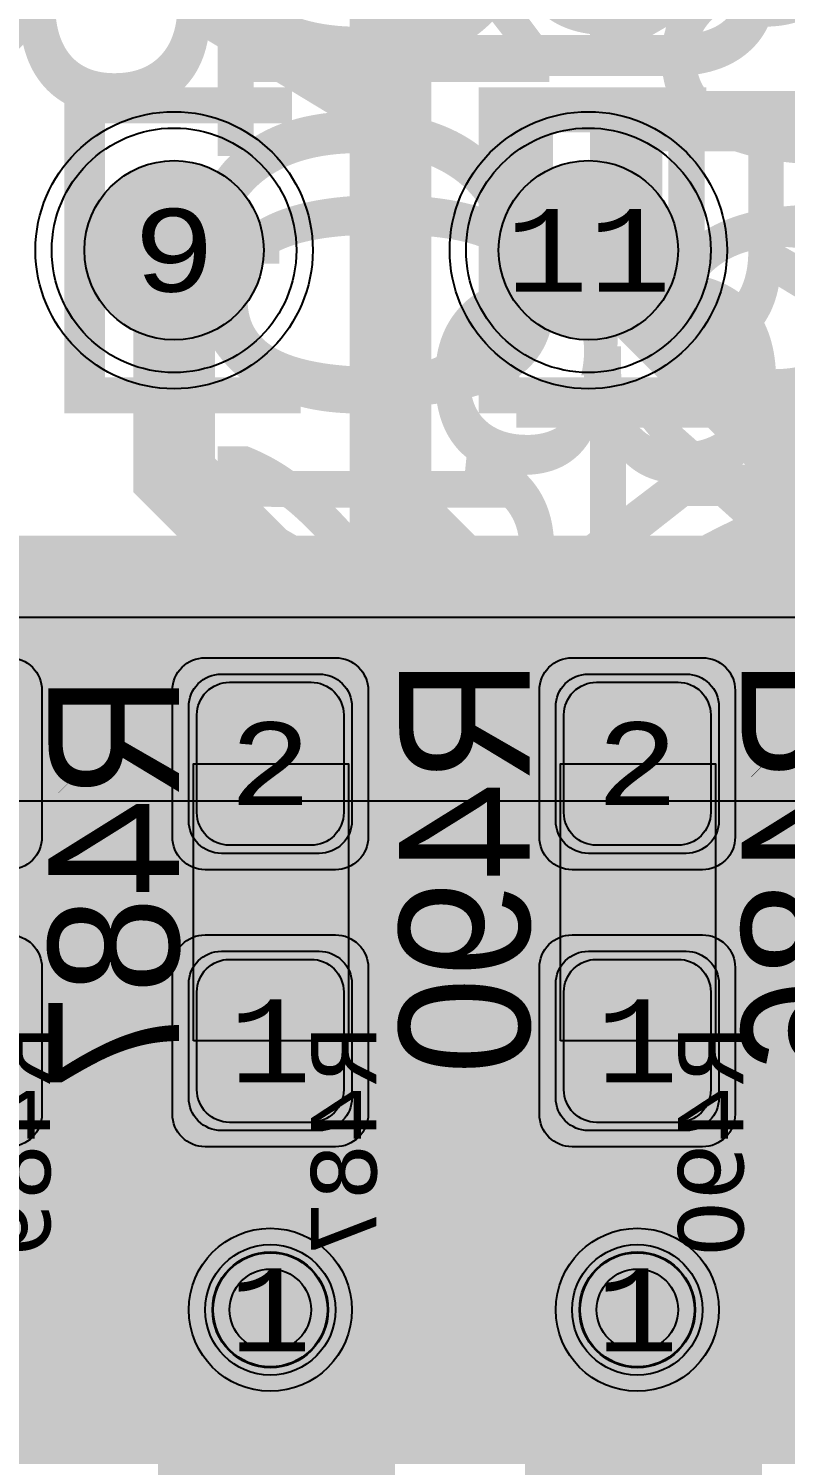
# Model space of a CAD drawing. Extents: x -28 to 199, y -61 to 255.
# Drawn here: x 57.77 to 62.41, y 179.61 to 188.36 of the extents above; entities that cross this region are included whole.
import ezdxf
from ezdxf.enums import TextEntityAlignment as Align

# ---------------------------------------------------------------- set-up
doc = ezdxf.new("R2010")
doc.units = 0
doc.header["$MEASUREMENT"] = 0
for name, color, linetype in [('ASSEMBLY_OUTLINES_BTM', 191, 'CONTINUOUS'), ('ASSEMBLY_OUTLINES_TOP', 102, 'CONTINUOUS'), ('ASSEMBLY_PART_NUMBERS_BTM', 191, 'CONTINUOUS'), ('ASSEMBLY_PART_NUMBERS_TOP', 102, 'CONTINUOUS'), ('ASSEMBLY_REF_DES_BTM', 191, 'CONTINUOUS'), ('DRILL_DRAWING', 21, 'CONTINUOUS'), ('GENERATED_SILKSCREEN_BTM', 255, 'CONTINUOUS'), ('GENERATED_SILKSCREEN_TOP', 140, 'CONTINUOUS'), ('PART_HOLES_LAYER_2', 30, 'CONTINUOUS'), ('PART_HOLES_LAYER_3', 30, 'CONTINUOUS'), ('PART_HOLES_LAYER_BOTTOM', 30, 'CONTINUOUS'), ('PART_HOLES_LAYER_TOP', 30, 'CONTINUOUS'), ('PART_PADS_LAYER_2', 230, 'CONTINUOUS'), ('PART_PADS_LAYER_3', 81, 'CONTINUOUS'), ('PART_PADS_LAYER_BOTTOM', 10, 'CONTINUOUS'), ('PART_PADS_LAYER_TOP', 150, 'CONTINUOUS'), ('PART_PADS_SMD_BTM', 10, 'CONTINUOUS'), ('PIN_NUMBERS_BTM', 8, 'CONTINUOUS'), ('PIN_NUMBERS_TOP', 8, 'CONTINUOUS'), ('PLACEMENT_OUTLINES_BTM', 222, 'CONTINUOUS'), ('PLACEMENT_OUTLINES_TOP', 130, 'CONTINUOUS'), ('PLANE_DATA_LAYER_TOP', 150, 'CONTINUOUS'), ('PLANE_SHAPES_LAYER_2', 230, 'CONTINUOUS'), ('PLANE_SHAPES_LAYER_3', 81, 'CONTINUOUS'), ('PLANE_SHAPES_LAYER_TOP', 150, 'CONTINUOUS'), ('SILKSCREEN_OUTLINES_BTM', 211, 'CONTINUOUS'), ('SILKSCREEN_OUTLINES_TOP', 150, 'CONTINUOUS'), ('SILKSCREEN_REF_DES_BTM', 211, 'CONTINUOUS'), ('SOLDERMASK_PADS_BTM', 12, 'CONTINUOUS'), ('SOLDERMASK_PADS_TOP', 180, 'CONTINUOUS'), ('SOLDERPASTE_PADS_BTM', 12, 'CONTINUOUS'), ('TRACES_LAYER_BOTTOM', 10, 'CONTINUOUS')]:
    doc.layers.add(name, color=color, linetype=linetype)
doc.styles.add('COURIER_NEW', font='COUR.TTF')
doc.styles.add('VERDANA', font='verdana.TTF')
doc.styles.add('VERIBEST_GERBER_0', font='txt')

msp = doc.modelspace()

# ---------------------------------------------------------------- hatches: boundary and pattern name
at = {"layer": 'ASSEMBLY_OUTLINES_BTM'}
h = msp.add_hatch(color=256, dxfattribs=at)
edge = h.paths.add_edge_path()
edge.add_arc((59.25, 180.5), 0.5, 0, 360)
h = msp.add_hatch(color=256, dxfattribs=at)
edge = h.paths.add_edge_path()
edge.add_arc((61.5, 180.5), 0.5, 0, 360)
at = {"layer": 'PART_HOLES_LAYER_2'}
h = msp.add_hatch(color=256, dxfattribs=at)
edge = h.paths.add_edge_path()
edge.add_arc((58.66, 187), 0.55, 0, 360)
h = msp.add_hatch(color=256, dxfattribs=at)
edge = h.paths.add_edge_path()
edge.add_arc((61.2, 187), 0.55, 0, 360)
h = msp.add_hatch(color=256, dxfattribs=at)
edge = h.paths.add_edge_path()
edge.add_arc((59.25, 180.5), 0.25, 0, 360)
h = msp.add_hatch(color=256, dxfattribs=at)
edge = h.paths.add_edge_path()
edge.add_arc((61.5, 180.5), 0.25, 0, 360)
at = {"layer": 'PART_HOLES_LAYER_3'}
h = msp.add_hatch(color=256, dxfattribs=at)
edge = h.paths.add_edge_path()
edge.add_arc((58.66, 187), 0.55, 0, 360)
h = msp.add_hatch(color=256, dxfattribs=at)
edge = h.paths.add_edge_path()
edge.add_arc((61.2, 187), 0.55, 0, 360)
h = msp.add_hatch(color=256, dxfattribs=at)
edge = h.paths.add_edge_path()
edge.add_arc((59.25, 180.5), 0.25, 0, 360)
h = msp.add_hatch(color=256, dxfattribs=at)
edge = h.paths.add_edge_path()
edge.add_arc((61.5, 180.5), 0.25, 0, 360)
at = {"layer": 'PART_HOLES_LAYER_BOTTOM'}
h = msp.add_hatch(color=256, dxfattribs=at)
edge = h.paths.add_edge_path()
edge.add_arc((58.66, 187), 0.55, 0, 360)
h = msp.add_hatch(color=256, dxfattribs=at)
edge = h.paths.add_edge_path()
edge.add_arc((61.2, 187), 0.55, 0, 360)
h = msp.add_hatch(color=256, dxfattribs=at)
edge = h.paths.add_edge_path()
edge.add_arc((59.25, 180.5), 0.25, 0, 360)
h = msp.add_hatch(color=256, dxfattribs=at)
edge = h.paths.add_edge_path()
edge.add_arc((61.5, 180.5), 0.25, 0, 360)
at = {"layer": 'PART_HOLES_LAYER_TOP'}
h = msp.add_hatch(color=256, dxfattribs=at)
edge = h.paths.add_edge_path()
edge.add_arc((58.66, 187), 0.55, 0, 360)
h = msp.add_hatch(color=256, dxfattribs=at)
edge = h.paths.add_edge_path()
edge.add_arc((61.2, 187), 0.55, 0, 360)
h = msp.add_hatch(color=256, dxfattribs=at)
edge = h.paths.add_edge_path()
edge.add_arc((59.25, 180.5), 0.25, 0, 360)
h = msp.add_hatch(color=256, dxfattribs=at)
edge = h.paths.add_edge_path()
edge.add_arc((61.5, 180.5), 0.25, 0, 360)
at = {"layer": 'PLANE_DATA_LAYER_TOP'}
h = msp.add_hatch(color=256, dxfattribs=at)
h.paths.add_polyline_path([(86.463448, 185.473835, -0.1989099556854013), (86.44113, 185.419954), (76.797091, 175.775915, 0.1989122151386141), (76.650644, 175.422362), (76.650644, 172.0512, -0.414213562373095), (76.574444, 171.975), (76.559079, 171.975, -0.3496023543748377), (76.484808, 172.034161, 0.5130308321652396), (75.585987, 172.411269, -0.1385740107174437), (75.546107, 172.4), (75.273, 172.4, 0.1989122151386089), (74.919447, 172.253553), (74.867276, 172.201382, -0.1989133663344342), (74.813394, 172.179064), (73.0762, 172.179064, -0.414213562373095), (73, 172.255264), (73, 177.999992, 0.414213562373095), (72.999992, 178), (66.250008, 178, 0.414213562373095), (66.25, 177.999992), (66.25, 172.17423, -0.2644198350149006), (66.212766, 172.108747, 0.0622368132861753), (66.114895, 172.032618), (64.037581, 169.955303, 0.1989122151386089), (63.891134, 169.60175), (63.891134, 163.701765, -0.1989099556853327), (63.868816, 163.647884), (62.49325, 162.272318, -0.1989133663345028), (62.439368, 162.25), (50.8262, 162.25, -0.414213562373095), (50.75, 162.3262), (50.75, 162.9238, -0.414213562373095), (50.8262, 163), (51.65, 163, 0.414213562373095), (52.1, 163.45), (52.1, 164.55, 0.414213562373095), (51.65, 165), (50.8262, 165, -0.414213562373095), (50.75, 165.0762), (50.75, 165.249992, 0.414213562373095), (50.749992, 165.25), (45.592317, 165.25, -0.27336965403349), (45.52557, 165.289441, 0.4661354856309689), (44.623957, 165.467539, -0.6297856695914315), (44.5, 165.526916), (44.5, 166.465411, -0.414213562373095), (44.5762, 166.541611), (45.726869, 166.541611, 0.198912215138622), (46.080422, 166.688058), (47.408969, 168.016605, -0.5745546308790374), (47.536286, 167.983064, 3.3778190211340116), (47.863697, 169.021439, -0.6341075319548196), (47.739011, 169.080223), (47.739011, 171.669777, -0.6341075319548197), (47.863697, 171.728561, 2.1211046100404554), (47.863697, 173.271439, -0.6341075319548196), (47.739011, 173.330223), (47.739011, 175.919777, -0.6341075319548197), (47.863697, 175.978561, 2.1211046100404554), (47.863697, 177.521439, -0.6341075319548196), (47.739011, 177.580223), (47.739011, 177.63997, -0.1989099556853499), (47.761329, 177.693851), (54.79516, 184.727682, -0.1989133663344858), (54.849042, 184.75), (70.499992, 184.75, 0.414213562373095), (70.5, 184.750008), (70.5, 186.262529, -0.679246768798684), (70.631697, 186.314745, 2.5221309401857095), (70.631697, 187.685255, -0.679246768798684), (70.5, 187.737471), (70.5, 188.802529, -0.6792467687985848), (70.631697, 188.854745, 2.522130940185749), (70.631697, 190.225255, -0.679246768798684), (70.5, 190.277471), (70.5, 192.382365, -0.414213562373095), (70.5762, 192.458565), (75.378436, 192.458565, 0.1989122151386141), (75.731989, 192.605012), (77.354659, 194.227682, -0.198913366334503), (77.408541, 194.25), (80.573834, 194.25, -0.7996942034350105), (80.606523, 194.104968, 0.2895657790381564), (79.75, 192.75, 0.9999999999999999), (82.75, 192.75, 0.2895657790381564), (81.893477, 194.104968, -0.7996942034350105), (81.926166, 194.25), (84.073834, 194.25, -0.7996942034350105), (84.106523, 194.104968, 0.2895657790381564), (83.25, 192.75, 0.9999999999999999), (86.25, 192.75, 0.2895657790381564), (85.393477, 194.104968, -0.7996942034350105), (85.426166, 194.25), (86.203745, 194.25, -0.198913366334503), (86.257627, 194.227682), (86.44113, 194.044179, -0.1989099556854013), (86.463448, 193.990298)], flags=0)
h.paths.add_polyline_path([(54.4, 180.5, -0.9999999999999999), (55.6, 180.5, -0.9999999999999999)], flags=0)
h.paths.add_polyline_path([(57.774763, 179.999693, -0.6213993882361923), (57.717303, 180.123665, 3.4065579684257754), (57.101959, 179.91855, -0.6213955599504086), (57.130374, 179.784897, 5.713872496407954)], flags=0)
h.paths.add_polyline_path([(58.65, 180.5, -0.9999999999999999), (59.85, 180.5, -0.9999999999999999)], flags=0)
h.paths.add_polyline_path([(57.25, 175.5, -0.9999999999999999), (60.25, 175.5, -0.9999999999999999)], flags=0)
h.paths.add_polyline_path([(59, 168.5, -0.9999999999999999), (61, 168.5, -0.9999999999999999)], flags=0)
h.paths.add_polyline_path([(59.25, 179, -0.9999999999999999), (61.25, 179, -0.9999999999999999)], flags=0)
h.paths.add_polyline_path([(60, 173.5, -0.9999999999999999), (62, 173.5, -0.9999999999999999)], flags=0)
h.paths.add_polyline_path([(60.9, 167.5, -0.9999999999999999), (62.1, 167.5, -0.9999999999999999)], flags=0)
h.paths.add_polyline_path([(60.9, 171.5, -0.9999999999999999), (62.1, 171.5, -0.9999999999999999)], flags=0)
h.paths.add_polyline_path([(60.9, 180.5, -0.9999999999999999), (62.1, 180.5, -0.9999999999999999)], flags=0)
h.paths.add_polyline_path([(63.648041, 179.91855, 3.4065579684257754), (63.032697, 180.123665, -0.6213993882361925), (62.975237, 179.999693, 5.713872496407954), (63.619626, 179.784897, -0.6213955599504087)], flags=0)
h.paths.add_polyline_path([(74, 179.25, -0.9999999999999999), (76, 179.25, -0.9999999999999999)], flags=0)
h.paths.add_polyline_path([(76.5, 179.25, -0.9999999999999999), (78.5, 179.25, -0.9999999999999999)], flags=0)
h.paths.add_polyline_path([(78, 181, -0.9999999999999999), (81, 181, -0.9999999999999999)], flags=0)
h.paths.add_polyline_path([(80.25, 187, -0.9999999999999999), (83.25, 187, -0.9999999999999999)], flags=0)
at = {"layer": 'PLANE_SHAPES_LAYER_2'}
h = msp.add_hatch(color=256, dxfattribs=at)
h.paths.add_polyline_path([(169.5, 129.25), (149.5, 129.25), (142.25, 122), (142.25, 90.5), (147.5, 90.5), (147.5, 80), (154, 80), (154, 69.25), (131.75, 69.25), (131.75, 73.25), (121.25, 73.25), (121.25, 81), (110.5, 81), (110.5, 125.75), (106.5, 125.75), (106.5, 128.75), (93.5, 128.75), (93.5, 120.25), (91.75, 120.25), (91.75, 121.5), (80, 121.5), (80, 118.25), (73.25, 118.25), (73.25, 124.5), (67.5, 124.5), (67.5, 128), (57.75, 128), (57.75, 120.25), (55.25, 120.25), (55.25, 121.5), (47.5, 121.5), (47.5, 119), (35, 119), (35, 134.75), (32.75, 134.75), (32.75, 159.75), (29.25, 159.75), (29.25, 175.25), (22.5, 175.25), (22.5, 195.25), (17.25, 195.25), (17.25, 198), (22.5, 198), (22.5, 216.5), (40.25, 216.5), (40.25, 235.5), (54.5, 235.5), (54.5, 254), (87.25, 254), (87.25, 236.25), (86.25, 236.25), (86.25, 228.75), (81, 228.75), (81, 218.75), (95.25, 218.75), (95.25, 194.5), (87, 194.5), (87, 172), (131.1, 172), (131.1, 208.75), (115.5, 208.75), (115.5, 213.75), (106.75, 213.75), (106.75, 218.75), (110.25, 222.25), (110.25, 226.25), (142.5, 226.25), (142.5, 221.5), (160.5, 221.5), (160.5, 240.75), (169.5, 240.75)])
h.paths.add_polyline_path([(35.5, 149.5), (41.75, 149.5), (41.75, 152), (39.25, 152), (39.25, 154), (37.75, 154), (37.75, 152), (35.5, 152)], flags=16)
h.paths.add_polyline_path([(37.5, 125.75), (37.5, 128.75), (42.75, 128.75), (42.75, 125.75)], flags=16)
h.paths.add_polyline_path([(52, 127.75), (52, 130.75), (54.25, 130.75), (54.25, 127.75)], flags=16)
h.paths.add_polyline_path([(50.75, 219.5), (50.75, 226.5), (71.75, 226.5), (71.75, 219.5)], flags=16)
h.paths.add_polyline_path([(66.5, 150.75), (66.5, 177.5), (72.25, 177.5), (72.25, 150.75)], flags=16)
h.paths.add_polyline_path([(47.25, 185.25), (73, 185.25), (73, 188.25), (70.25, 188.25), (70.25, 191), (47.25, 191)], flags=16)
h.paths.add_polyline_path([(84.5, 208), (84.5, 212.75), (85, 212.75), (85, 208)], flags=16)
h.paths.add_polyline_path([(61.5, 137.25), (87.75, 137.25), (87.75, 140.5), (84.75, 140.5), (84.75, 143), (61.5, 143)], flags=16)
h.paths.add_polyline_path([(88.75, 127), (88.75, 130), (91, 130), (91, 127)], flags=16)
h.paths.add_polyline_path([(85.5, 130.25), (85.5, 132.5), (91, 132.5), (91, 130.25)], flags=16)
h.paths.add_polyline_path([(108.75, 142.25), (135.75, 142.25), (135.75, 145.75), (132.25, 145.75), (132.25, 149), (108.75, 149)], flags=16)
h.paths.add_polyline_path([(114.25, 126.75), (140.75, 126.75), (140.75, 129.75), (137.25, 129.75), (137.25, 133), (114.25, 133)], flags=16)
h.paths.add_polyline_path([(155.25, 180.25), (166.25, 180.25), (166.25, 186.25), (152.25, 186.25), (152.25, 183), (155.25, 183)], flags=16)
at = {"layer": 'PLANE_SHAPES_LAYER_3'}
h = msp.add_hatch(color=256, dxfattribs=at)
h.paths.add_polyline_path([(169.5, 129.25), (149.5, 129.25), (142.25, 122), (142.25, 90.5), (147.5, 90.5), (147.5, 80), (154, 80), (154, 69.25), (131.75, 69.25), (131.75, 73.25), (121.25, 73.25), (121.25, 81), (110.5, 81), (110.5, 125.75), (106.5, 125.75), (106.5, 128.75), (93.5, 128.75), (93.5, 120.25), (91.75, 120.25), (91.75, 121.5), (80, 121.5), (80, 118.25), (73.25, 118.25), (73.25, 124.5), (67.5, 124.5), (67.5, 127.75), (58.25, 127.75), (58.25, 130.25), (88.75, 130.25), (88.75, 127), (91, 127), (91, 132.5), (55, 132.5), (55, 131.25), (52, 131.25), (52, 127.75), (55, 127.75), (55, 127.25), (57.75, 127.25), (57.75, 120.25), (55.25, 120.25), (55.25, 121.5), (47.5, 121.5), (47.5, 119), (35, 119), (35, 134.75), (32.75, 134.75), (32.75, 159.75), (29.25, 159.75), (29.25, 175.25), (22.5, 175.25), (22.5, 195.25), (17.25, 195.25), (17.25, 198), (22.5, 198), (22.5, 216.5), (40.25, 216.5), (40.25, 235.5), (54.5, 235.5), (54.5, 254), (87.25, 254), (87.25, 236.25), (86.25, 236.25), (86.25, 228.75), (81, 228.75), (81, 218.75), (95.25, 218.75), (95.25, 194.5), (87, 194.5), (87, 172), (131.1, 172), (131.1, 208.75), (115.5, 208.75), (115.5, 213.75), (106.75, 213.75), (106.75, 218.75), (110.25, 222.25), (110.25, 226.25), (142.5, 226.25), (142.5, 221.5), (160.5, 221.5), (160.5, 240.75), (169.5, 240.75)])
h.paths.add_polyline_path([(35.5, 149.5), (41.75, 149.5), (41.75, 152), (39.25, 152), (39.25, 154), (37.75, 154), (37.75, 152), (35.5, 152)], flags=16)
h.paths.add_polyline_path([(37.5, 125.75), (37.5, 128.75), (42.75, 128.75), (42.75, 125.75)], flags=16)
h.paths.add_polyline_path([(50.75, 219.5), (50.75, 226.5), (71.75, 226.5), (71.75, 219.5)], flags=16)
h.paths.add_polyline_path([(66.5, 150.75), (66.5, 177.5), (72.25, 177.5), (72.25, 150.75)], flags=16)
h.paths.add_polyline_path([(47.25, 185.25), (73, 185.25), (73, 188.25), (70.25, 188.25), (70.25, 191), (47.25, 191)], flags=16)
h.paths.add_polyline_path([(84.5, 208), (84.5, 212.75), (85, 212.75), (85, 208)], flags=16)
h.paths.add_polyline_path([(61.5, 137.25), (87.75, 137.25), (87.75, 140.5), (84.75, 140.5), (84.75, 143), (61.5, 143)], flags=16)
h.paths.add_polyline_path([(108.75, 142.25), (135.75, 142.25), (135.75, 145.75), (132.25, 145.75), (132.25, 149), (108.75, 149)], flags=16)
h.paths.add_polyline_path([(114.25, 126.75), (140.75, 126.75), (140.75, 129.75), (137.25, 129.75), (137.25, 133), (114.25, 133)], flags=16)
h.paths.add_polyline_path([(155.25, 180.25), (166.25, 180.25), (166.25, 186.25), (152.25, 186.25), (152.25, 183), (155.25, 183)], flags=16)
at = {"layer": 'PLANE_SHAPES_LAYER_TOP'}
msp.add_hatch(color=256, dxfattribs=at).paths.add_polyline_path([(70.5, 178), (66.25, 178), (66.25, 171), (39.75, 171), (39.75, 184.75), (70.5, 184.75)], flags=0)

# ---------------------------------------------------------------- linework, layer by layer
at = {"layer": 'ASSEMBLY_OUTLINES_BTM'}
for points in [[(58.78, 182.15), (58.78, 183.85), (59.73, 183.85), (59.73, 182.15)], [(61.03, 182.15), (61.03, 183.85), (61.98, 183.85), (61.98, 182.15)]]:
    msp.add_lwpolyline(points, close=True, dxfattribs=at)
for centre in [(59.25, 180.5), (61.5, 180.5)]:
    msp.add_circle(centre, 0.5, dxfattribs=at)
at = {"layer": 'ASSEMBLY_OUTLINES_TOP', "const_width": 0.2}
msp.add_lwpolyline([(43.33, 183.62), (43.33, 192.92), (76.53, 192.92), (76.53, 183.62)], close=True, dxfattribs=at)
at = {"layer": 'ASSEMBLY_OUTLINES_TOP'}
msp.add_solid([(58.75, 183.25), (61, 183.25), (58.75, 184), (61, 184)], dxfattribs=at)
at = {"layer": 'GENERATED_SILKSCREEN_BTM', "const_width": 0.15}
for points in [[(60.3408, 183.8256), (60.3392, 183.8232), (60.3352, 183.8224), (60.3312, 183.82), (60.3272, 183.82), (60.1624, 183.82), (60.1584, 183.82), (60.156, 183.8224), (60.1536, 183.8224), (60.1528, 183.8232), (60.152, 183.824), (60.1496, 183.8256), (60.04, 183.9616), (60.0384, 183.9656), (60.0376, 183.968), (60.0368, 183.972), (60.0368, 184.3752), (60.0384, 184.3824), (60.0424, 184.3864), (60.0472, 184.3912), (60.0528, 184.3928), (60.8208, 184.3928), (60.8272, 184.3912), (60.8312, 184.3872), (60.8336, 184.3824), (60.8344, 184.3768), (60.8336, 184.3704), (60.8312, 184.3648), (60.8272, 184.3608), (60.8208, 184.3592), (60.4528, 184.3592), (60.4528, 183.9832), (60.8256, 183.852), (60.8312, 183.8488), (60.8344, 183.8432), (60.8352, 183.8368), (60.8336, 183.832), (60.8312, 183.8272), (60.8264, 183.8232), (60.8216, 183.8208), (60.8152, 183.8224), (60.4424, 183.9536), (60.3408, 183.8256)], [(60.0696, 184.3592), (60.0696, 183.976), (60.1704, 183.852), (60.3192, 183.852), (60.4208, 183.976), (60.4208, 184.3592), (60.0696, 184.3592)], [(62.1696, 184.3588), (62.1696, 183.9756), (62.2704, 183.8516), (62.4192, 183.8516), (62.5208, 183.9756), (62.5208, 184.3588), (62.1696, 184.3588)], [(57.9196, 184.2588), (57.9196, 183.8756), (58.0204, 183.7516), (58.1692, 183.7516), (58.2708, 183.8756), (58.2708, 184.2588), (57.9196, 184.2588)], [(60.8208, 183.1504), (60.8272, 183.1496), (60.8312, 183.1456), (60.8336, 183.14), (60.8344, 183.1344), (60.8336, 183.1288), (60.8312, 183.124), (60.8272, 183.12), (60.8208, 183.1184), (60.5784, 183.1184), (60.5784, 183.0808), (60.5768, 183.0752), (60.5736, 183.0704), (60.568, 183.068), (60.5624, 183.0672), (60.556, 183.068), (60.5504, 183.0704), (60.5464, 183.0752), (60.5456, 183.0808), (60.5456, 183.1184), (60.0752, 183.1184), (60.0712, 183.1192), (60.068, 183.1208), (60.0648, 183.1248), (60.0624, 183.1288), (60.0608, 183.1336), (60.06, 183.1384), (60.0608, 183.1424), (60.064, 183.1464), (60.5496, 183.632), (60.5544, 183.6352), (60.5592, 183.6368), (60.564, 183.636), (60.5696, 183.6328), (60.5736, 183.6312), (60.576, 183.628), (60.5776, 183.6248), (60.5784, 183.6208), (60.5784, 183.1504), (60.8208, 183.1504)], [(62.6456, 183.118), (62.1752, 183.118), (62.1712, 183.1188), (62.168, 183.1204), (62.1648, 183.1244), (62.1624, 183.1284), (62.1608, 183.1332), (62.16, 183.138), (62.1608, 183.142), (62.164, 183.146), (62.6496, 183.6316)], [(60.5456, 183.5808), (60.116, 183.1504), (60.5456, 183.1504), (60.5456, 183.5808)], [(62.6456, 183.5804), (62.216, 183.15), (62.6456, 183.15), (62.6456, 183.5804)], [(58.3956, 183.4804), (57.966, 183.05), (58.3956, 183.05), (58.3956, 183.4804)], [(58.6708, 183.05), (58.6772, 183.0492), (58.6812, 183.0452), (58.6836, 183.0396), (58.6844, 183.034), (58.6836, 183.0284), (58.6812, 183.0236), (58.6772, 183.0196), (58.6708, 183.018), (58.4284, 183.018), (58.4284, 182.9804), (58.4268, 182.9748), (58.4236, 182.97), (58.418, 182.9676), (58.4124, 182.9668), (58.406, 182.9676), (58.4004, 182.97), (58.3964, 182.9748), (58.3956, 182.9804), (58.3956, 183.018), (57.9252, 183.018), (57.9212, 183.0188), (57.918, 183.0204), (57.9148, 183.0244), (57.9124, 183.0284), (57.9108, 183.0332), (57.91, 183.038), (57.9108, 183.042), (57.914, 183.046), (58.3996, 183.5316), (58.4044, 183.5348), (58.4092, 183.5364), (58.414, 183.5356), (58.4196, 183.5324), (58.4236, 183.5308), (58.426, 183.5276), (58.4276, 183.5244), (58.4284, 183.5204), (58.4284, 183.05), (58.6708, 183.05)], [(60.8336, 182.7384), (60.724, 182.8728), (60.72, 182.8768), (60.7152, 182.8776), (60.7096, 182.8768), (60.704, 182.8736), (60.7, 182.8704), (60.6968, 182.8648), (60.696, 182.86), (60.6976, 182.8544), (60.804, 182.724), (60.804, 182.4656), (60.7032, 182.3408), (60.416, 182.3408), (60.504, 182.4496), (60.5056, 182.4528), (60.5064, 182.4536), (60.5072, 182.456), (60.5072, 182.4592), (60.5072, 182.7288), (60.5072, 182.732), (60.5056, 182.7368), (60.504, 182.7384), (60.3952, 182.8728), (60.3944, 182.8744), (60.3928, 182.876), (60.3904, 182.8776), (60.3848, 182.8792), (60.3816, 182.88), (60.1624, 182.88), (60.1584, 182.8792), (60.1552, 182.8776), (60.1528, 182.876), (60.152, 182.8744), (60.1496, 182.8728), (60.04, 182.7384), (60.0392, 182.7352), (60.0384, 182.7328), (60.0376, 182.732), (60.0368, 182.7288), (60.0368, 182.4592), (60.0376, 182.456), (60.0376, 182.4552), (60.0384, 182.4544), (60.0392, 182.452), (60.04, 182.4488), (60.1496, 182.3144), (60.1536, 182.312), (60.1568, 182.3112), (60.1592, 182.3096), (60.1624, 182.3088), (60.7112, 182.3088), (60.7136, 182.3096), (60.7192, 182.3112), (60.7208, 182.312), (60.724, 182.3144), (60.8336, 182.4488), (60.8352, 182.4528), (60.836, 182.4536), (60.836, 182.4552), (60.8368, 182.4568), (60.8368, 182.4576), (60.8368, 182.4592), (60.8368, 182.7288), (60.836, 182.732), (60.8352, 182.7352), (60.8336, 182.7384)], [(60.1704, 182.8472), (60.3736, 182.8472), (60.4752, 182.724), (60.4752, 182.4656), (60.3736, 182.3408), (60.1704, 182.3408), (60.0696, 182.4656), (60.0696, 182.724), (60.1704, 182.8472)], [(62.2432, 182.7956), (62.4248, 182.7956), (62.4936, 182.774), (62.4936, 182.3972), (62.4248, 182.374), (62.2432, 182.374), (62.1696, 182.4444), (62.1696, 182.7236), (62.2432, 182.7956)], [(57.9932, 182.6956), (58.1748, 182.6956), (58.2436, 182.674), (58.2436, 182.2972), (58.1748, 182.274), (57.9932, 182.274), (57.9196, 182.3444), (57.9196, 182.6236), (57.9932, 182.6956)], [(58.3444, 182.6956), (58.5812, 182.6956), (58.654, 182.6236), (58.654, 182.3444), (58.5812, 182.274), (58.3444, 182.274), (58.2756, 182.2972), (58.2756, 182.674), (58.3444, 182.6956)], [(60.1496, 182.1168), (60.04, 181.9824), (60.0392, 181.9792), (60.0384, 181.9768), (60.0376, 181.976), (60.0368, 181.9728), (60.0368, 181.7032), (60.0376, 181.7), (60.0376, 181.6992), (60.0384, 181.6984), (60.0392, 181.696), (60.04, 181.6928), (60.1496, 181.5584), (60.1536, 181.556), (60.1568, 181.5552), (60.1592, 181.5536), (60.1624, 181.5528), (60.7112, 181.5528), (60.7136, 181.5536), (60.7192, 181.5552), (60.7208, 181.556), (60.724, 181.5584), (60.8336, 181.6928), (60.8344, 181.696), (60.8352, 181.6976), (60.836, 181.6992), (60.8368, 181.7008), (60.8368, 181.7032), (60.8368, 181.9728), (60.836, 181.976), (60.8352, 181.9792), (60.8336, 181.9824), (60.724, 182.1168), (60.7224, 182.1184), (60.7216, 182.12), (60.7192, 182.1216), (60.7136, 182.1232), (60.7112, 182.124), (60.1624, 182.124), (60.1592, 182.1232), (60.1568, 182.1216), (60.1536, 182.12), (60.1496, 182.1168)], [(60.1704, 182.0912), (60.7032, 182.0912), (60.7432, 182.044), (60.112, 181.6568), (60.0696, 181.7096), (60.0696, 181.968), (60.1704, 182.0912)], [(60.764, 182.0184), (60.804, 181.968), (60.804, 181.7096), (60.7032, 181.5848), (60.1704, 181.5848), (60.1328, 181.632), (60.764, 182.0184)]]:
    msp.add_lwpolyline(points, dxfattribs=at)
for points in [[(62.542401, 183.953194), (62.440804, 183.825197), (62.439204, 183.822798, -0.2052577021), (62.439201, 183.822795), (62.435202, 183.821995), (62.431203, 183.819596, -0.1622776596), (62.4312, 183.819595), (62.258402, 183.819595, -0.3624646072), (62.258396, 183.819596), (62.255997, 183.821995), (62.253602, 183.821995, -0.3624646086), (62.253596, 183.821996), (62.251996, 183.823596, -0.0493889889), (62.251996, 183.823597), (62.249597, 183.825196, -0.071067812), (62.249596, 183.825197), (62.139997, 183.961195, -0.1845275523), (62.139995, 183.961198), (62.138395, 183.965198), (62.137595, 183.967598), (62.137595, 183.967599), (62.136795, 183.971599), (62.136795, 184.374801), (62.138395, 184.382001, -0.1667818977), (62.138396, 184.382004), (62.147196, 184.390804, -0.2133768069), (62.1472, 184.390805), (62.152799, 184.392405, -0.0990195136), (62.152801, 184.392405), (62.920799, 184.392405, -0.0990195136)], [(62.920799, 184.392395), (62.152801, 184.392395), (62.147204, 184.390796), (62.138404, 184.381996), (62.136805, 184.374799), (62.136805, 183.971601), (62.137605, 183.967603, -0.0493889889), (62.137605, 183.967602), (62.138405, 183.965202), (62.140005, 183.961202), (62.249603, 183.825204), (62.252001, 183.823605, -0.1622776605), (62.252004, 183.823604), (62.253603, 183.822005), (62.255998, 183.822005, -0.3624646094), (62.256004, 183.822004), (62.258403, 183.819605), (62.431199, 183.819605), (62.435197, 183.822004, -0.1119910928), (62.435199, 183.822005), (62.439197, 183.822805), (62.440796, 183.825203), (62.542396, 183.953203, -0.3391210229)], [(58.684405, 184.276399), (58.683605, 184.269999), (58.683605, 184.269998), (58.681205, 184.264398, -0.0970216496), (58.681204, 184.264396), (58.677204, 184.260396, -0.213376806), (58.6772, 184.260395), (58.670801, 184.258795, -0.099019513), (58.670799, 184.258795), (58.302805, 184.258795), (58.302805, 183.882804), (58.675, 183.751817), (58.675, 183.751805), (58.302798, 183.882795, -0.3066784421), (58.302795, 183.8828), (58.302795, 184.2588, -0.4142135624), (58.3028, 184.258805), (58.670799, 184.258805), (58.677196, 184.260404), (58.681196, 184.264404), (58.683595, 184.270002), (58.684395, 184.2764), (58.683595, 184.281999), (58.683595, 184.282), (58.681197, 184.286795, -0.0710678118), (58.681196, 184.286796), (58.677196, 184.290796), (58.670799, 184.292395), (57.902801, 184.292395), (57.897204, 184.290796), (57.888404, 184.281996), (57.886805, 184.274799), (57.886805, 183.871601), (57.887605, 183.867603, -0.0493889889), (57.887605, 183.867602), (57.888405, 183.865202), (57.890005, 183.861202), (57.999603, 183.725204), (58.002001, 183.723605, -0.1622776605), (58.002004, 183.723604), (58.003603, 183.722005), (58.005998, 183.722005, -0.3624646094), (58.006004, 183.722004), (58.008403, 183.719605), (58.181199, 183.719605), (58.185197, 183.722004, -0.1119910928), (58.185199, 183.722005), (58.189197, 183.722805), (58.190796, 183.725203), (58.292396, 183.853203, -0.3391210211), (58.292402, 183.853205), (58.665202, 183.722005, -0.049388989), (58.665203, 183.722005), (58.6716, 183.720405), (58.675, 183.722105), (58.675, 183.722095), (58.671604, 183.720397, -0.2888244152), (58.671599, 183.720395), (58.6652, 183.721995, -0.0990195134), (58.665198, 183.721995), (58.292401, 183.853194), (58.190804, 183.725197), (58.189204, 183.722798, -0.2052577026), (58.189201, 183.722795), (58.185202, 183.721995), (58.181203, 183.719596, -0.1622776596), (58.1812, 183.719595), (58.008402, 183.719595, -0.3624646092), (58.008396, 183.719596), (58.005997, 183.721995), (58.003602, 183.721995, -0.3624646073), (58.003596, 183.721996), (58.001996, 183.723596, -0.0493889903), (58.001996, 183.723597), (57.999597, 183.725196, -0.071067812), (57.999596, 183.725197), (57.889997, 183.861195, -0.1845275523), (57.889995, 183.861198), (57.888395, 183.865198), (57.887595, 183.867598), (57.887595, 183.867599), (57.886795, 183.871599), (57.886795, 184.274801), (57.888395, 184.282001, -0.1667818977), (57.888396, 184.282004), (57.897196, 184.290804, -0.2133768057), (57.8972, 184.290805), (57.902799, 184.292405, -0.099019513), (57.902801, 184.292405), (58.670799, 184.292405, -0.099019513), (58.670801, 184.292405), (58.6772, 184.290805, -0.213376806), (58.677204, 184.290804), (58.681204, 184.286804, -0.213376806), (58.681205, 184.2868), (58.683603, 184.282004, -0.1845275523), (58.683605, 184.282001), (58.684405, 184.276401), (58.684405, 184.276399)], [(57.730005, 182.707902, 1.22306e-05), (57.729995, 182.707911), (57.729995, 183.292089, 1.22306e-05), (57.730005, 183.292098), (57.730005, 182.707902)], [(58.780005, 182.716164, 1.1642e-05), (58.779995, 182.716156), (58.779995, 183.283844, 1.1642e-05), (58.780005, 183.283836), (58.780005, 182.716164)], [(59.730005, 182.707902, 1.22306e-05), (59.729995, 182.707911), (59.729995, 183.292089, 1.22306e-05), (59.730005, 183.292098), (59.730005, 182.707902)], [(61.030005, 182.716164, 1.1642e-05), (61.029995, 182.716156), (61.029995, 183.283844, 1.1642e-05), (61.030005, 183.283836), (61.030005, 182.716164)], [(61.980005, 182.707902, 1.22306e-05), (61.979995, 182.707911), (61.979995, 183.292089, 1.22306e-05), (61.980005, 183.292098), (61.980005, 182.707902)], [(62.5088, 182.368394), (62.432002, 182.342795, -0.1454891684), (62.431999, 182.342795), (62.4312, 182.342795), (62.429604, 182.341997, -0.2360679765), (62.4296, 182.341995), (62.234401, 182.341995, -0.099019513), (62.234399, 182.341995), (62.231199, 182.342795), (62.227999, 182.343595, -0.1119910922), (62.227997, 182.343596), (62.223197, 182.346796, -0.0710678118), (62.223196, 182.346797), (62.140797, 182.426796, -0.0710678118), (62.140796, 182.426797), (62.138397, 182.429996, -0.1845275531), (62.138395, 182.429999), (62.137595, 182.434799), (62.136795, 182.437999), (62.136795, 182.734002), (62.137595, 182.736402, -0.0493889889), (62.137595, 182.736403), (62.138395, 182.739601, -0.1845275531), (62.138397, 182.739604), (62.140796, 182.742803, -0.0710678115), (62.140797, 182.742804), (62.223196, 182.822803, -0.0710678118), (62.223197, 182.822804), (62.227196, 182.826003, -0.1622776609), (62.227198, 182.826005), (62.231198, 182.827605, -0.1454891684), (62.231201, 182.827605), (62.431198, 182.827605, -0.3624646072), (62.431204, 182.827604), (62.432004, 182.826805), (62.5088, 182.801206)], [(62.508798, 182.801195), (62.431999, 182.826795, -0.1622776605), (62.431996, 182.826796), (62.431197, 182.827595), (62.231202, 182.827595), (62.227202, 182.825995), (62.223203, 182.822796), (62.140804, 182.742797), (62.138405, 182.739598), (62.137605, 182.736399), (62.137605, 182.736398), (62.136805, 182.733998), (62.136805, 182.438001), (62.137605, 182.434801), (62.138405, 182.430002), (62.140804, 182.426803), (62.223203, 182.346804), (62.228002, 182.343605), (62.231201, 182.342805), (62.234401, 182.342005), (62.4296, 182.342005), (62.431196, 182.342803, -0.2360679777), (62.4312, 182.342805), (62.431998, 182.342805), (62.508798, 182.368405, -0.1865745344)], [(58.686805, 182.579708, 3.13471e-05), (58.686795, 182.579675), (58.686795, 182.633998), (58.685995, 182.636398), (58.685995, 182.636399), (58.685196, 182.639596), (58.681996, 182.642796, -0.1119910925), (58.681995, 182.642798), (58.599598, 182.722795, -0.1119910925), (58.599596, 182.722796), (58.596396, 182.725996, -0.0710678118), (58.596395, 182.725997), (58.5932, 182.727595), (58.336403, 182.727595), (58.335604, 182.726796, -0.1622776605), (58.335601, 182.726795), (58.258802, 182.701195, -0.1865745344), (58.258798, 182.701195), (58.181999, 182.726795, -0.1622776605), (58.181996, 182.726796), (58.181197, 182.727595), (57.981202, 182.727595), (57.977202, 182.725995), (57.973203, 182.722796), (57.890804, 182.642797), (57.888405, 182.639598), (57.887605, 182.636399), (57.887605, 182.636398), (57.886805, 182.633998), (57.886805, 182.338001), (57.887605, 182.334801), (57.888405, 182.330002), (57.890804, 182.326803), (57.973203, 182.246804), (57.978002, 182.243605), (57.981201, 182.242805), (57.984401, 182.242005), (58.1796, 182.242005), (58.181196, 182.242803, -0.2360679765), (58.1812, 182.242805), (58.181998, 182.242805), (58.258798, 182.268405, -0.1865745344), (58.258802, 182.268405), (58.335602, 182.242805), (58.337999, 182.242805, -0.099019513), (58.338001, 182.242805), (58.341201, 182.242005), (58.590798, 182.242005), (58.593198, 182.242805, -0.0990195134), (58.5932, 182.242805), (58.596396, 182.243604), (58.599596, 182.246804, -0.1119910931), (58.599598, 182.246805), (58.675, 182.320011), (58.675, 182.319997), (58.599605, 182.246798, -0.1119910938), (58.599604, 182.246796), (58.596404, 182.243596, -0.2133768069), (58.5964, 182.243595), (58.593203, 182.242795, -0.0493889894), (58.593202, 182.242795), (58.590802, 182.241995, -0.1454891692), (58.590799, 182.241995), (58.341201, 182.241995, -0.0990195136), (58.341199, 182.241995), (58.337999, 182.242795), (58.335601, 182.242795, -0.1454891692), (58.335598, 182.242795), (58.2588, 182.268394), (58.182002, 182.242795, -0.1454891692), (58.181999, 182.242795), (58.1812, 182.242795), (58.179604, 182.241997, -0.2360679777), (58.1796, 182.241995), (57.984401, 182.241995, -0.0990195136), (57.984399, 182.241995), (57.981199, 182.242795), (57.977999, 182.243595, -0.1119910928), (57.977997, 182.243596), (57.973197, 182.246796, -0.0710678115), (57.973196, 182.246797), (57.890797, 182.326796, -0.0710678118), (57.890796, 182.326797), (57.888397, 182.329996, -0.1845275517), (57.888395, 182.329999), (57.887595, 182.334799), (57.886795, 182.337999), (57.886795, 182.634002), (57.887595, 182.636402, -0.0493889889), (57.887595, 182.636403), (57.888395, 182.639601, -0.1845275522), (57.888397, 182.639604), (57.890796, 182.642803, -0.0710678127), (57.890797, 182.642804), (57.973196, 182.722803, -0.0710678118), (57.973197, 182.722804), (57.977196, 182.726003, -0.1622776602), (57.977198, 182.726005), (57.981198, 182.727605, -0.1454891684), (57.981201, 182.727605), (58.181198, 182.727605, -0.3624646072), (58.181204, 182.727604), (58.182004, 182.726805), (58.2588, 182.701206), (58.335597, 182.726805), (58.336396, 182.727604, -0.3624646073), (58.336402, 182.727605), (58.5932, 182.727605, -0.2360679777), (58.593204, 182.727603), (58.596399, 182.726005, -0.2617450021), (58.596404, 182.726004), (58.599604, 182.722804, -0.1119910927), (58.599605, 182.722802), (58.682002, 182.642805, -0.1119910925), (58.682004, 182.642804), (58.685204, 182.639604, -0.1622776599), (58.685205, 182.639601), (58.686005, 182.636403, -0.0493889889), (58.686005, 182.636402), (58.686805, 182.634002), (58.686805, 182.579708)], [(62.577596, 181.565198), (62.468797, 181.699596, -0.1845275523), (62.468795, 181.699599), (62.467995, 181.702797, -0.0493889889), (62.467995, 181.702798), (62.467195, 181.705198), (62.467195, 181.705997), (62.466396, 181.706796, -0.1622776599), (62.466395, 181.706799), (62.465595, 181.709999), (62.465595, 181.979601), (62.466395, 181.983601, -0.4142135622), (62.466401, 181.983605), (62.467195, 181.983605), (62.467195, 181.9844, -0.2360679781), (62.467197, 181.984404), (62.467995, 181.986), (62.467995, 181.986001), (62.468795, 181.989201, -0.1845275523), (62.468797, 181.989204), (62.557589, 182.097995), (62.270402, 182.097995), (62.169605, 181.974798), (62.169605, 181.715602), (62.276004, 181.584403), (62.278404, 181.581203, -0.1622776597), (62.278405, 181.5812), (62.278405, 181.577199), (62.277605, 181.573199, -0.1119910925), (62.277604, 181.573197), (62.275205, 181.569198, -0.0710678118), (62.275204, 181.569197), (62.272004, 181.565197, -0.0710678129), (62.272003, 181.565196), (62.268804, 181.562797, -0.1622776594), (62.268802, 181.562795), (62.264002, 181.561195, -0.099019513), (62.264, 181.561195), (62.260001, 181.560395, -0.0954145727), (62.259999, 181.560395), (62.253601, 181.561195, -0.2617450007), (62.253596, 181.561196), (62.249596, 181.565196, -0.1119910937), (62.249595, 181.565198), (62.139997, 181.699596, -0.1845275523), (62.139995, 181.699599), (62.139195, 181.702797, -0.0493889889), (62.139195, 181.702798), (62.138396, 181.705197), (62.137596, 181.705996, -0.2133768062), (62.137595, 181.706), (62.137595, 181.706799), (62.136795, 181.709999), (62.136795, 181.979601), (62.137595, 181.982801, -0.1667818976), (62.137596, 181.982804), (62.138396, 181.983604), (62.139195, 181.986002, -0.0493889889), (62.139195, 181.986003), (62.139995, 181.989201, -0.1845275523), (62.139997, 181.989204), (62.249596, 182.123603, -0.071067812), (62.249597, 182.123604), (62.251996, 182.125203, -0.0493889889), (62.251996, 182.125204), (62.255196, 182.128404, -0.2617450021), (62.255201, 182.128405), (62.258396, 182.130003, -0.1845275528), (62.258399, 182.130005), (62.262399, 182.130805, -0.099019513), (62.262401, 182.130805), (62.811199, 182.130805, -0.1454891684)], [(62.811198, 182.130795), (62.262401, 182.130795), (62.258401, 182.129995, -0.049388989), (62.2584, 182.129995), (62.255205, 182.128397, -0.0710678118), (62.255204, 182.128396), (62.252004, 182.125196, -0.1622776596), (62.252001, 182.125195), (62.249603, 182.123596), (62.140005, 181.989198), (62.139205, 181.985999), (62.139205, 181.985998), (62.138405, 181.983598, -0.0970216496), (62.138404, 181.983596), (62.137604, 181.982796), (62.136805, 181.979599), (62.136805, 181.710001), (62.137605, 181.706801), (62.137605, 181.706003), (62.138404, 181.705204, -0.0806115715), (62.138405, 181.705202), (62.139205, 181.702802), (62.139205, 181.702801), (62.140005, 181.699602), (62.249602, 181.565205, -0.1119910928), (62.249604, 181.565204), (62.253603, 181.561205), (62.26, 181.560405), (62.263998, 181.561205), (62.268798, 181.562805, -0.0493889894), (62.268799, 181.562805), (62.271997, 181.565204), (62.275196, 181.569203), (62.277595, 181.573202), (62.278395, 181.577201), (62.278395, 181.581198), (62.275996, 181.584397), (62.169596, 181.715597, -0.1622776597), (62.169595, 181.7156), (62.169595, 181.9748, -0.1622776609), (62.169596, 181.974803), (62.270396, 182.098003, -0.2360679779), (62.2704, 182.098005), (62.5576, 182.098005, -0.61803399)], [(62.557604, 182.097997), (62.468805, 181.989198), (62.468005, 181.985999, -0.1845275522), (62.468003, 181.985996), (62.467205, 181.9844), (62.467205, 181.9836, -0.4142135624), (62.4672, 181.983595), (62.466404, 181.983595), (62.465605, 181.979599), (62.465605, 181.710001), (62.466404, 181.706804), (62.467204, 181.706004, -0.2133768072), (62.467205, 181.706), (62.467205, 181.705202), (62.468005, 181.702802), (62.468005, 181.702801), (62.468805, 181.699602), (62.577603, 181.565205)], [(58.675, 181.92036), (58.673998, 181.921195), (58.6684, 181.921995), (58.662801, 181.920395, -0.0493889894), (58.6628, 181.920395), (57.919604, 181.502797, -0.7207592187), (57.919595, 181.5028), (57.919595, 182.015599), (57.918795, 182.021197), (57.914796, 182.025196, -0.0710678117), (57.914795, 182.025197), (57.9092, 182.028395, -0.0493889887), (57.909199, 182.028395), (57.9036, 182.029195), (57.897202, 182.028395), (57.892404, 182.025197, -0.0493889889), (57.892404, 182.025196), (57.888404, 182.021196), (57.886805, 182.015599), (57.886805, 181.475601), (57.887605, 181.471603, -0.0493889889), (57.887605, 181.471602), (57.889204, 181.467604), (57.892404, 181.464404, -0.0710678118), (57.892405, 181.464403), (57.897202, 181.462004, -0.0493889887), (57.897203, 181.462004), (57.9004, 181.460405), (57.906798, 181.460405), (57.910798, 181.462005, -0.0990195134), (57.9108, 181.462005), (58.675, 181.891519), (58.675, 181.891509), (57.910804, 181.461997, -0.1622776604), (57.910802, 181.461995), (57.906802, 181.460395, -0.1454891692), (57.906799, 181.460395), (57.9004, 181.460395, -0.2360679777), (57.900396, 181.460397), (57.897198, 181.461996, -0.0493889894), (57.897197, 181.461996), (57.892401, 181.464395, -0.2617450007), (57.892396, 181.464396), (57.889196, 181.467596, -0.0908850673), (57.889195, 181.467598), (57.887595, 181.471598), (57.887595, 181.471599), (57.886795, 181.475599), (57.886795, 182.015601), (57.888395, 182.021201, -0.1667818991), (57.888396, 182.021204), (57.892396, 182.025204, -0.1622776605), (57.892399, 182.025205), (57.897197, 182.028404, -0.1119910931), (57.897199, 182.028405), (57.903599, 182.029205, -0.0990195139), (57.903601, 182.029205), (57.909201, 182.028405, -0.1845275525), (57.909204, 182.028403), (57.9148, 182.025205, -0.2133768069), (57.914804, 182.025204), (57.918804, 182.021204, -0.1622776609), (57.918805, 182.021201), (57.919605, 182.015601), (57.919605, 181.502808), (58.662796, 181.920403, -0.1845275527), (58.662799, 181.920405), (58.668399, 181.922005, -0.0990195134), (58.668401, 181.922005), (58.674001, 181.921205, -0.1845275527), (58.674004, 181.921203), (58.675, 181.920373), (58.675, 181.92036)]]:
    msp.add_lwpolyline(points, format="xyb", dxfattribs=at)
for points in [[(56.75, 180.5, -1), (57.75, 180.5, -1)], [(58.75, 180.5, -1), (59.75, 180.5, -1)], [(61, 180.5, -1), (62, 180.5, -1)]]:
    msp.add_lwpolyline(points, format="xyb", close=True, dxfattribs=at)
at = {"layer": 'GENERATED_SILKSCREEN_TOP', "const_width": 0.15}
msp.add_lwpolyline([(43.33, 183.62), (43.33, 192.92), (76.53, 192.92), (76.53, 183.62)], close=True, dxfattribs=at)
at = {"layer": 'PART_HOLES_LAYER_2'}
for centre, radius in [((58.66, 187), 0.55), ((61.2, 187), 0.55), ((59.25, 180.5), 0.25), ((61.5, 180.5), 0.25)]:
    msp.add_circle(centre, radius, dxfattribs=at)
at = {"layer": 'PART_HOLES_LAYER_3'}
for centre, radius in [((58.66, 187), 0.55), ((61.2, 187), 0.55), ((59.25, 180.5), 0.25), ((61.5, 180.5), 0.25)]:
    msp.add_circle(centre, radius, dxfattribs=at)
at = {"layer": 'PART_HOLES_LAYER_BOTTOM'}
for centre, radius in [((58.66, 187), 0.55), ((61.2, 187), 0.55), ((59.25, 180.5), 0.25), ((61.5, 180.5), 0.25)]:
    msp.add_circle(centre, radius, dxfattribs=at)
at = {"layer": 'PART_HOLES_LAYER_TOP'}
for centre, radius in [((58.66, 187), 0.55), ((61.2, 187), 0.55), ((59.25, 180.5), 0.25), ((61.5, 180.5), 0.25)]:
    msp.add_circle(centre, radius, dxfattribs=at)
at = {"layer": 'PART_PADS_LAYER_2'}
for centre, radius in [((58.66, 187), 0.75), ((61.2, 187), 0.75), ((59.25, 180.5), 0.35), ((61.5, 180.5), 0.35)]:
    msp.add_circle(centre, radius, dxfattribs=at)
at = {"layer": 'PART_PADS_LAYER_3'}
for centre, radius in [((58.66, 187), 0.75), ((61.2, 187), 0.75), ((59.25, 180.5), 0.35), ((61.5, 180.5), 0.35)]:
    msp.add_circle(centre, radius, dxfattribs=at)
at = {"layer": 'PART_PADS_LAYER_BOTTOM'}
for centre, radius in [((58.66, 187), 0.75), ((61.2, 187), 0.75), ((59.25, 180.5), 0.35), ((61.5, 180.5), 0.35)]:
    msp.add_circle(centre, radius, dxfattribs=at)
at = {"layer": 'PART_PADS_LAYER_TOP'}
for centre, radius in [((58.66, 187), 0.75), ((61.2, 187), 0.75), ((59.25, 180.5), 0.35), ((61.5, 180.5), 0.35)]:
    msp.add_circle(centre, radius, dxfattribs=at)
at = {"layer": 'PART_PADS_SMD_BTM'}
for points in [[(58.95, 183.3, -0.4142135624), (58.75, 183.5), (58.75, 184.2, -0.4142135624), (58.95, 184.4), (59.55, 184.4, -0.4142135624), (59.75, 184.2), (59.75, 183.5, -0.4142135624), (59.55, 183.3)], [(61.2, 183.3, -0.4142135624), (61, 183.5), (61, 184.2, -0.4142135624), (61.2, 184.4), (61.8, 184.4, -0.4142135624), (62, 184.2), (62, 183.5, -0.4142135624), (61.8, 183.3)], [(58.95, 181.6, -0.4142135624), (58.75, 181.8), (58.75, 182.5, -0.4142135624), (58.95, 182.7), (59.55, 182.7, -0.4142135624), (59.75, 182.5), (59.75, 181.8, -0.4142135624), (59.55, 181.6)], [(61.2, 181.6, -0.4142135624), (61, 181.8), (61, 182.5, -0.4142135624), (61.2, 182.7), (61.8, 182.7, -0.4142135624), (62, 182.5), (62, 181.8, -0.4142135624), (61.8, 181.6)]]:
    msp.add_lwpolyline(points, format="xyb", close=True, dxfattribs=at)
at = {"layer": 'PLACEMENT_OUTLINES_BTM'}
for points in [[(58.78, 182.15), (58.78, 183.85), (59.73, 183.85), (59.73, 182.15)], [(61.03, 182.15), (61.03, 183.85), (61.98, 183.85), (61.98, 182.15)]]:
    msp.add_lwpolyline(points, close=True, dxfattribs=at)
for centre in [(59.25, 180.5), (61.5, 180.5)]:
    msp.add_circle(centre, 0.355, dxfattribs=at)
at = {"layer": 'PLACEMENT_OUTLINES_TOP'}
msp.add_lwpolyline([(43.33, 183.62), (43.33, 192.92), (76.53, 192.92), (76.53, 183.62)], close=True, dxfattribs=at)
at = {"layer": 'PLANE_SHAPES_LAYER_TOP'}
msp.add_lwpolyline([(70.5, 178), (66.25, 178), (66.25, 171), (39.75, 171), (39.75, 184.75), (70.5, 184.75)], close=True, dxfattribs=at)
at = {"layer": 'SILKSCREEN_OUTLINES_BTM'}
for points in [[(58.78, 182.15), (58.78, 183.85), (59.73, 183.85), (59.73, 182.15)], [(61.03, 182.15), (61.03, 183.85), (61.98, 183.85), (61.98, 182.15)]]:
    msp.add_lwpolyline(points, close=True, dxfattribs=at)
for centre in [(59.25, 180.5), (61.5, 180.5)]:
    msp.add_circle(centre, 0.5, dxfattribs=at)
at = {"layer": 'SILKSCREEN_OUTLINES_TOP'}
msp.add_lwpolyline([(43.33, 183.62), (43.33, 192.92), (76.53, 192.92), (76.53, 183.62)], close=True, dxfattribs=at)
at = {"layer": 'SOLDERMASK_PADS_BTM'}
for points in [[(56.85, 183.2, -0.4142135624), (56.65, 183.4), (56.65, 184.3, -0.4142135624), (56.85, 184.5), (57.65, 184.5, -0.4142135624), (57.85, 184.3), (57.85, 183.4, -0.4142135624), (57.65, 183.2)], [(58.85, 183.2, -0.4142135624), (58.65, 183.4), (58.65, 184.3, -0.4142135624), (58.85, 184.5), (59.65, 184.5, -0.4142135624), (59.85, 184.3), (59.85, 183.4, -0.4142135624), (59.65, 183.2)], [(61.1, 183.2, -0.4142135624), (60.9, 183.4), (60.9, 184.3, -0.4142135624), (61.1, 184.5), (61.9, 184.5, -0.4142135624), (62.1, 184.3), (62.1, 183.4, -0.4142135624), (61.9, 183.2)], [(56.85, 181.5, -0.4142135624), (56.65, 181.7), (56.65, 182.6, -0.4142135624), (56.85, 182.8), (57.65, 182.8, -0.4142135624), (57.85, 182.6), (57.85, 181.7, -0.4142135624), (57.65, 181.5)], [(58.85, 181.5, -0.4142135624), (58.65, 181.7), (58.65, 182.6, -0.4142135624), (58.85, 182.8), (59.65, 182.8, -0.4142135624), (59.85, 182.6), (59.85, 181.7, -0.4142135624), (59.65, 181.5)], [(61.1, 181.5, -0.4142135624), (60.9, 181.7), (60.9, 182.6, -0.4142135624), (61.1, 182.8), (61.9, 182.8, -0.4142135624), (62.1, 182.6), (62.1, 181.7, -0.4142135624), (61.9, 181.5)]]:
    msp.add_lwpolyline(points, format="xyb", close=True, dxfattribs=at)
for centre, radius in [((58.66, 187), 0.85), ((61.2, 187), 0.85), ((59.25, 180.5), 0.4), ((61.5, 180.5), 0.4)]:
    msp.add_circle(centre, radius, dxfattribs=at)
at = {"layer": 'SOLDERMASK_PADS_TOP'}
for centre, radius in [((58.66, 187), 0.85), ((61.2, 187), 0.85), ((59.25, 180.5), 0.4), ((61.5, 180.5), 0.4)]:
    msp.add_circle(centre, radius, dxfattribs=at)
at = {"layer": 'SOLDERPASTE_PADS_BTM'}
for points in [[(59, 183.35, -0.4142135624), (58.8, 183.55), (58.8, 184.15, -0.4142135624), (59, 184.35), (59.5, 184.35, -0.4142135624), (59.7, 184.15), (59.7, 183.55, -0.4142135624), (59.5, 183.35)], [(61.25, 183.35, -0.4142135624), (61.05, 183.55), (61.05, 184.15, -0.4142135624), (61.25, 184.35), (61.75, 184.35, -0.4142135624), (61.95, 184.15), (61.95, 183.55, -0.4142135624), (61.75, 183.35)], [(59, 181.65, -0.4142135624), (58.8, 181.85), (58.8, 182.45, -0.4142135624), (59, 182.65), (59.5, 182.65, -0.4142135624), (59.7, 182.45), (59.7, 181.85, -0.4142135624), (59.5, 181.65)], [(61.25, 181.65, -0.4142135624), (61.05, 181.85), (61.05, 182.45, -0.4142135624), (61.25, 182.65), (61.75, 182.65, -0.4142135624), (61.95, 182.45), (61.95, 181.85, -0.4142135624), (61.75, 181.65)]]:
    msp.add_lwpolyline(points, format="xyb", close=True, dxfattribs=at)
at = {"layer": 'TRACES_LAYER_BOTTOM', "const_width": 0.5}
for points in [[(58.66, 189.54), (57.364453, 188.244453), (57.364453, 184.791453), (57.25, 184.677), (57.25, 183.85)], [(61.2, 189.54), (59.986345, 188.326345), (59.986345, 185.413655), (60.862709, 184.537291), (60.862709, 184.487291), (61.5, 183.85)], [(58.66, 187), (58.66, 185.62), (59.25, 185.03), (59.25, 183.85)], [(61.2, 187), (63.5, 184.7), (63.5, 183.85)], [(59.25, 180.5), (59.25, 182.15)], [(61.5, 180.5), (61.5, 182.15)]]:
    msp.add_lwpolyline(points, dxfattribs=at)

# ---------------------------------------------------------------- texts
at = {"layer": 'ASSEMBLY_PART_NUMBERS_BTM', "style": 'VERIBEST_GERBER_0', "text_generation_flag": 2}
for s, p in [('CC0805KKX7R7BB105', (61.21, 205)), ('LM2776DBVR', (57.71, 205)), ('CL21B106KOQNNNE', (58.79, 204.75)), ('ERJ-3EKF2000V', (60.29, 193)), ('ERJ-3EKF2000V', (56.71, 183)), ('ERJ-3EKF2000V', (58.96, 183)), ('ERJ-3EKF2000V', (60.96, 183))]:
    msp.add_text(s, height=2.032, rotation=90, dxfattribs=at).set_placement(p, align=Align.TOP_LEFT)
for s, p in [('TP-1_OSC_OSC', (59.25, 183.04)), ('TP-1_OSC_OSC', (61.5, 183.04)), ('TP-1_OSC_OSC', (63.5, 183.04)), ('ERJ-3EKF2000V', (72.75, 181.71))]:
    msp.add_text(s, height=2.032, dxfattribs=at).set_placement(p, align=Align.TOP_LEFT)
at = {"layer": 'ASSEMBLY_PART_NUMBERS_TOP', "style": 'VERIBEST_GERBER_0'}
for s, p in [('MMZ1608S102A', (60.96, 203)), ('CL21B106KOQNNNE', (63.71, 198.75)), ('ERJ-3EKF2700V', (62.79, 195.75))]:
    msp.add_text(s, height=2.032, rotation=270, dxfattribs=at).set_placement(p, align=Align.TOP_LEFT)
for s, p in [('SBH11-PBPC-D10-ST-BK', (48.5, 184.46)), ('TLV3701QDBVRG4Q1', (32.75, 183.96)), ('CL21B106KOQNNNE', (38.25, 181.96))]:
    msp.add_text(s, height=2.032, dxfattribs=at).set_placement(p, align=Align.TOP_LEFT)
at = {"layer": 'ASSEMBLY_REF_DES_BTM', "style": 'VERDANA', "text_generation_flag": 2}
for s, p in [('R489', (57.5, 182.25)), ('R487', (59.5, 182.25)), ('R490', (61.75, 182.25))]:
    msp.add_text(s, height=0.4, rotation=90, dxfattribs=at).set_placement(p, align=Align.TOP_LEFT)
at = {"layer": 'DRILL_DRAWING', "style": 'VERIBEST_GERBER_0'}
for s, p in [('E', (58.66, 187)), ('E', (61.2, 187)), ('B', (57.25, 180.5)), ('B', (59.25, 180.5)), ('B', (61.5, 180.5)), ('T', (57.75, 179)), ('T', (60.25, 179)), ('T', (63, 179))]:
    msp.add_text(s, height=2, dxfattribs=at).set_placement(p, align=Align.MIDDLE_CENTER)
at = {"layer": 'PIN_NUMBERS_BTM', "style": 'COURIER_NEW'}
for s, p in [('9', (58.66, 187)), ('11', (61.2, 187)), ('2', (59.25, 183.85)), ('2', (61.5, 183.85)), ('1', (59.25, 182.15)), ('1', (61.5, 182.15)), ('1', (59.25, 180.5)), ('1', (61.5, 180.5))]:
    msp.add_text(s, height=0.508, dxfattribs=at).set_placement(p, align=Align.MIDDLE_CENTER)
at = {"layer": 'PIN_NUMBERS_TOP', "style": 'COURIER_NEW'}
for s, p in [('9', (58.66, 187)), ('11', (61.2, 187)), ('2', (59.25, 183.85)), ('2', (61.5, 183.85)), ('1', (59.25, 182.15)), ('1', (61.5, 182.15)), ('1', (59.25, 180.5)), ('1', (61.5, 180.5))]:
    msp.add_text(s, height=0.508, dxfattribs=at).set_placement(p, align=Align.MIDDLE_CENTER)
at = {"layer": 'SILKSCREEN_REF_DES_BTM', "style": 'VERIBEST_GERBER_0', "text_generation_flag": 2}
for s, p in [('R490', (60.04, 184.5)), ('R486', (62.14, 184.5)), ('R487', (57.89, 184.4))]:
    msp.add_text(s, height=0.8, rotation=90, dxfattribs=at).set_placement(p, align=Align.TOP_LEFT)

doc.saveas('drawing.dxf')
